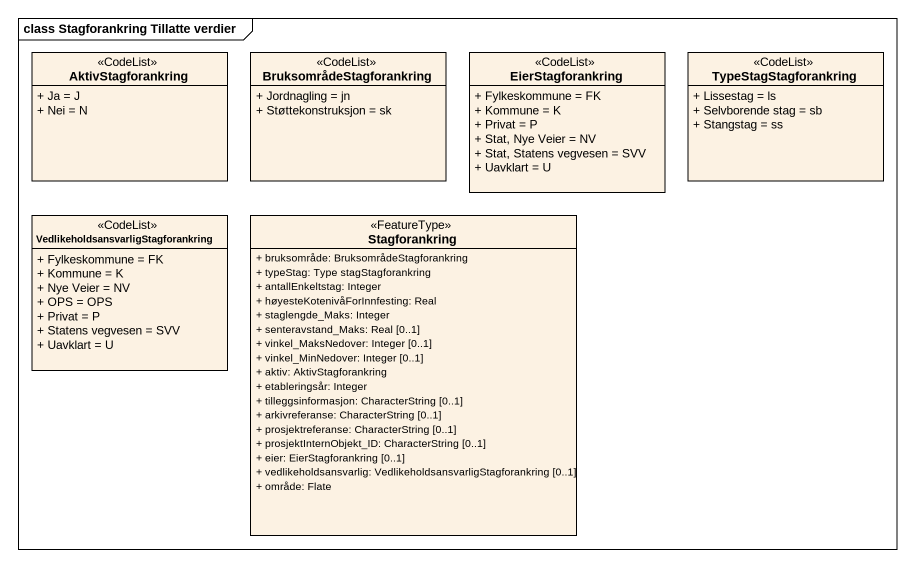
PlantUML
@startuml
mainframe class Stagforankring Tillatte verdier
hide circle
hide empty members
skinparam classAttributeIconSize 0
class AktivStagforankring <<CodeList>> {
  + Ja = J
  + Nei = N
}
class BruksområdeStagforankring <<CodeList>> {
  + Jordnagling = jn
  + Støttekonstruksjon = sk
}
class EierStagforankring <<CodeList>> {
  + Fylkeskommune = FK
  + Kommune = K
  + Privat = P
  + Stat, Nye Veier = NV
  + Stat, Statens vegvesen = SVV
  + Uavklart = U
}
class TypeStagStagforankring <<CodeList>> {
  + Lissestag = ls
  + Selvborende stag = sb
  + Stangstag = ss
}
class "VedlikeholdsansvarligStagforankring" as VedlikeholdsansvarligStagfor <<CodeList>> {
  + Fylkeskommune = FK
  + Kommune = K
  + Nye Veier = NV
  + OPS = OPS
  + Privat = P
  + Statens vegvesen = SVV
  + Uavklart = U
}
class Stagforankring <<FeatureType>> {
  + bruksområde: BruksområdeStagforankring
  + typeStag: Type stagStagforankring
  + antallEnkeltstag: Integer
  + høyesteKotenivåForInnfesting: Real
  + staglengde_Maks: Integer
  + senteravstand_Maks: Real [0..1]
  + vinkel_MaksNedover: Integer [0..1]
  + vinkel_MinNedover: Integer [0..1]
  + aktiv: AktivStagforankring
  + etableringsår: Integer
  + tilleggsinformasjon: CharacterString [0..1]
  + arkivreferanse: CharacterString [0..1]
  + prosjektreferanse: CharacterString [0..1]
  + prosjektInternObjekt_ID: CharacterString [0..1]
  + eier: EierStagforankring [0..1]
  + vedlikeholdsansvarlig: VedlikeholdsansvarligStagforankring [0..1]
  + område: Flate
}
@enduml
